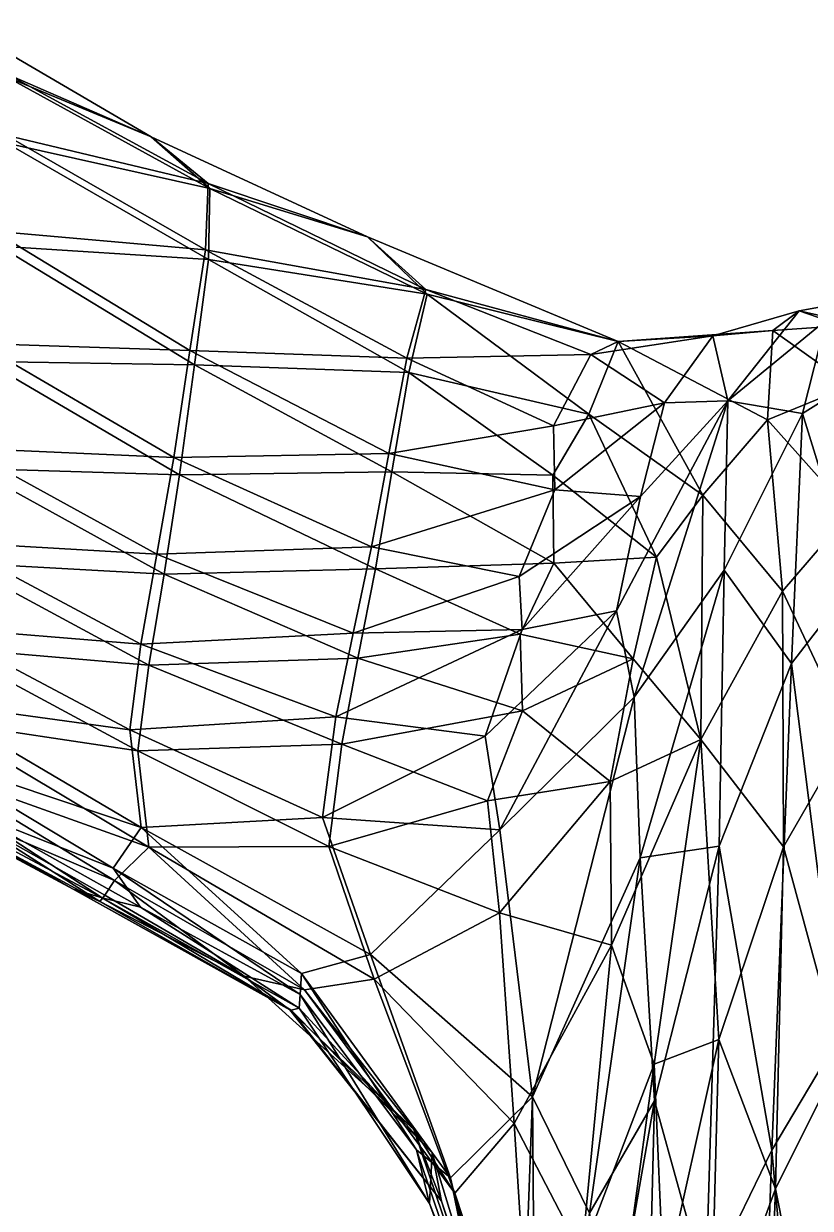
# Model space of a CAD drawing. Extents: x -4.1 to 4.1, y -5.2 to 11.9.
# Drawn here: x -1.397 to -0.217, y 9.424 to 11.202 of the extents above; entities that cross this region are included whole.
import ezdxf

# ---------------------------------------------------------------- set-up
doc = ezdxf.new("R2010")
doc.units = 0
doc.layers.add('HUMPBACK$LWO', color=1, linetype='CONTINUOUS')

msp = doc.modelspace()

# ---------------------------------------------------------------- linework, layer by layer
at = {"layer": 'HUMPBACK$LWO'}
for points in [[(-1.4231, 11.1223, -0.1491), (-1.4959, 11.2021, -0.1465), (-1.2057, 11.0323, -0.1243)], [(-1.2057, 11.0323, -0.1243), (-1.4959, 11.2021, -0.1465), (-1.422, 11.1265, -0.1274)], [(-1.422, 11.1265, -0.1274), (-1.4241, 11.0347, -0.1101), (-1.1205, 10.9625, -0.1045)], [(-1.2057, 11.0323, -0.1243), (-1.1179, 10.9547, -0.1264), (-1.4231, 11.1223, -0.1491)], [(-1.4231, 11.1223, -0.1491), (-1.1179, 10.9547, -0.1264), (-1.4224, 11.0229, -0.1526)], [(-1.422, 11.1265, -0.1274), (-1.1205, 10.9625, -0.1045), (-1.2057, 11.0323, -0.1243)], [(-1.4425, 10.8909, -0.0915), (-1.1245, 10.8629, -0.0848), (-1.4241, 11.0347, -0.1101)], [(-1.4241, 11.0347, -0.1101), (-1.1245, 10.8629, -0.0848), (-1.1205, 10.9625, -0.1045)], [(-0.8814, 10.882, -0.1029), (-1.2057, 11.0323, -0.1243), (-1.1205, 10.9625, -0.1045)], [(-0.8814, 10.882, -0.1029), (-1.1179, 10.9547, -0.1264), (-1.2057, 11.0323, -0.1243)], [(-1.434, 10.8684, -0.153), (-1.4224, 11.0229, -0.1526), (-1.1198, 10.848, -0.1279)], [(-1.1179, 10.9547, -0.1264), (-1.1198, 10.848, -0.1279), (-1.4224, 11.0229, -0.1526)], [(-0.794, 10.8033, -0.0812), (-1.1205, 10.9625, -0.1045), (-1.1245, 10.8629, -0.0848)], [(-0.794, 10.8033, -0.0812), (-0.8814, 10.882, -0.1029), (-1.1205, 10.9625, -0.1045)], [(-0.7921, 10.796, -0.1032), (-1.1198, 10.848, -0.1279), (-1.1179, 10.9547, -0.1264)], [(-0.8814, 10.882, -0.1029), (-0.7921, 10.796, -0.1032), (-1.1179, 10.9547, -0.1264)], [(-1.4425, 10.8909, -0.0915), (-1.4651, 10.7223, -0.0718), (-1.1477, 10.7114, -0.0632)], [(-1.4425, 10.8909, -0.0915), (-1.1477, 10.7114, -0.0632), (-1.1245, 10.8629, -0.0848)], [(-0.5052, 10.7253, -0.0782), (-0.8814, 10.882, -0.1029), (-0.794, 10.8033, -0.0812)], [(-0.5052, 10.7253, -0.0782), (-0.7921, 10.796, -0.1032), (-0.8814, 10.882, -0.1029)], [(-1.4542, 10.6949, -0.1503), (-1.434, 10.8684, -0.153), (-1.1409, 10.6903, -0.1265)], [(-1.434, 10.8684, -0.153), (-1.1198, 10.848, -0.1279), (-1.1409, 10.6903, -0.1265)], [(-0.8225, 10.7, -0.0584), (-1.1245, 10.8629, -0.0848), (-1.1477, 10.7114, -0.0632)], [(-1.1409, 10.6903, -0.1265), (-1.1198, 10.848, -0.1279), (-0.8195, 10.6786, -0.1036)], [(-0.794, 10.8033, -0.0812), (-1.1245, 10.8629, -0.0848), (-0.8225, 10.7, -0.0584)], [(-0.7921, 10.796, -0.1032), (-0.8195, 10.6786, -0.1036), (-1.1198, 10.848, -0.1279)], [(-0.5464, 10.7054, -0.0495), (-0.794, 10.8033, -0.0812), (-0.8225, 10.7, -0.0584)], [(-0.7921, 10.796, -0.1032), (-0.5494, 10.616, -0.0864), (-0.8195, 10.6786, -0.1036)], [(-0.5052, 10.7253, -0.0782), (-0.794, 10.8033, -0.0812), (-0.5464, 10.7054, -0.0495)], [(-0.5052, 10.7253, -0.0782), (-0.5494, 10.616, -0.0864), (-0.7921, 10.796, -0.1032)], [(-0.1432, 10.7506, -0.05), (-0.234, 10.7711, -0.02), (-0.1289, 10.7901, -0.0171)], [(-0.1289, 10.7901, -0.0171), (-0.234, 10.7711, -0.02), (-0.1934, 10.7571, 0.0264)], [(-0.234, 10.7711, -0.02), (-0.2735, 10.7417, -0.0594), (-0.3635, 10.7334, -0.0317)], [(-0.234, 10.7711, -0.02), (-0.3635, 10.7334, -0.0317), (-0.3407, 10.636, 0.0319)], [(-0.234, 10.7711, -0.02), (-0.3407, 10.636, 0.0319), (-0.1934, 10.7571, 0.0264)], [(-0.2286, 10.6171, 0.0941), (-0.1934, 10.7571, 0.0264), (-0.3407, 10.636, 0.0319)], [(-0.1432, 10.7506, -0.05), (-0.2735, 10.7417, -0.0594), (-0.234, 10.7711, -0.02)], [(-0.2286, 10.6171, 0.0941), (-0.1351, 10.6757, 0.0923), (-0.1934, 10.7571, 0.0264)], [(-0.2735, 10.7417, -0.0594), (-0.5052, 10.7253, -0.0782), (-0.3635, 10.7334, -0.0317)], [(-0.5052, 10.7253, -0.0782), (-0.2735, 10.7417, -0.0594), (-0.2814, 10.6074, -0.0871)], [(-0.2814, 10.6074, -0.0871), (-0.2735, 10.7417, -0.0594), (-0.1567, 10.6585, -0.0814)], [(-0.2735, 10.7417, -0.0594), (-0.1432, 10.7506, -0.05), (-0.1567, 10.6585, -0.0814)], [(-1.1721, 10.551, -0.0412), (-1.4651, 10.7223, -0.0718), (-1.4868, 10.5651, -0.0527)], [(-1.4651, 10.7223, -0.0718), (-1.1721, 10.551, -0.0412), (-1.1477, 10.7114, -0.0632)], [(-0.5494, 10.616, -0.0864), (-0.5052, 10.7253, -0.0782), (-0.3784, 10.4944, -0.0858)], [(-0.4359, 10.6329, -0.0081), (-0.3635, 10.7334, -0.0317), (-0.5464, 10.7054, -0.0495)], [(-0.3635, 10.7334, -0.0317), (-0.5052, 10.7253, -0.0782), (-0.5464, 10.7054, -0.0495)], [(-0.2814, 10.6074, -0.0871), (-0.3784, 10.4944, -0.0858), (-0.5052, 10.7253, -0.0782)], [(-0.3407, 10.636, 0.0319), (-0.3635, 10.7334, -0.0317), (-0.4359, 10.6329, -0.0081)], [(-0.8492, 10.5572, -0.0333), (-1.1477, 10.7114, -0.0632), (-1.1721, 10.551, -0.0412)], [(-0.8492, 10.5572, -0.0333), (-0.8225, 10.7, -0.0584), (-1.1477, 10.7114, -0.0632)], [(-0.5464, 10.7054, -0.0495), (-0.8225, 10.7, -0.0584), (-0.6024, 10.5987, -0.0288)], [(-0.4359, 10.6329, -0.0081), (-0.5464, 10.7054, -0.0495), (-0.6024, 10.5987, -0.0288)], [(-1.4739, 10.5347, -0.1454), (-1.4542, 10.6949, -0.1503), (-1.1633, 10.5248, -0.123)], [(-1.4542, 10.6949, -0.1503), (-1.1409, 10.6903, -0.1265), (-1.1633, 10.5248, -0.123)], [(-1.1633, 10.5248, -0.123), (-1.1409, 10.6903, -0.1265), (-0.8447, 10.5295, -0.0995)], [(-0.8447, 10.5295, -0.0995), (-1.1409, 10.6903, -0.1265), (-0.8195, 10.6786, -0.1036)], [(-0.6024, 10.5987, -0.0288), (-0.8225, 10.7, -0.0584), (-0.8492, 10.5572, -0.0333)], [(-0.8447, 10.5295, -0.0995), (-0.8195, 10.6786, -0.1036), (-0.6032, 10.5246, -0.0836)], [(-0.5494, 10.616, -0.0864), (-0.6032, 10.5246, -0.0836), (-0.8195, 10.6786, -0.1036)], [(-0.1509, 10.3646, 0.2016), (-0.1351, 10.6757, 0.0923), (-0.2286, 10.6171, 0.0941)], [(-0.2814, 10.6074, -0.0871), (-0.1567, 10.6585, -0.0814), (-0.1573, 10.4683, -0.1071)], [(-0.4359, 10.6329, -0.0081), (-0.6024, 10.5987, -0.0288), (-0.6002, 10.5027, -0.0021)], [(-0.4716, 10.4927, 0.0274), (-0.4359, 10.6329, -0.0081), (-0.6002, 10.5027, -0.0021)], [(-0.5077, 10.3211, 0.063), (-0.4812, 10.1913, 0.0955), (-0.3407, 10.636, 0.0319)], [(-0.3407, 10.636, 0.0319), (-0.4716, 10.4927, 0.0274), (-0.5077, 10.3211, 0.063)], [(-0.3463, 10.3818, 0.116), (-0.3407, 10.636, 0.0319), (-0.4812, 10.1913, 0.0955)], [(-0.3407, 10.636, 0.0319), (-0.4359, 10.6329, -0.0081), (-0.4716, 10.4927, 0.0274)], [(-0.2286, 10.6171, 0.0941), (-0.3407, 10.636, 0.0319), (-0.3463, 10.3818, 0.116)], [(-0.6032, 10.5246, -0.0836), (-0.5494, 10.616, -0.0864), (-0.448, 10.4015, -0.0783)], [(-0.448, 10.4015, -0.0783), (-0.5494, 10.616, -0.0864), (-0.3784, 10.4944, -0.0858)], [(-0.2451, 10.2417, 0.2041), (-0.2286, 10.6171, 0.0941), (-0.3463, 10.3818, 0.116)], [(-0.1509, 10.3646, 0.2016), (-0.2286, 10.6171, 0.0941), (-0.2451, 10.2417, 0.2041)], [(-0.8492, 10.5572, -0.0333), (-0.6002, 10.5027, -0.0021), (-0.6024, 10.5987, -0.0288)], [(-0.2814, 10.6074, -0.0871), (-0.259, 10.3506, -0.1049), (-0.3784, 10.4944, -0.0858)], [(-0.1573, 10.4683, -0.1071), (-0.259, 10.3506, -0.1049), (-0.2814, 10.6074, -0.0871)], [(-1.4868, 10.5651, -0.0527), (-1.508, 10.4241, -0.0358), (-1.1972, 10.4058, -0.0199)], [(-1.4868, 10.5651, -0.0527), (-1.1972, 10.4058, -0.0199), (-1.1721, 10.551, -0.0412)], [(-0.8756, 10.4169, -0.009), (-1.1721, 10.551, -0.0412), (-1.1972, 10.4058, -0.0199)], [(-1.1721, 10.551, -0.0412), (-0.8756, 10.4169, -0.009), (-0.8492, 10.5572, -0.0333)], [(-0.8492, 10.5572, -0.0333), (-0.8756, 10.4169, -0.009), (-0.6002, 10.5027, -0.0021)], [(-1.4739, 10.5347, -0.1454), (-1.1866, 10.376, -0.1178), (-1.4938, 10.3928, -0.1382)], [(-1.1633, 10.5248, -0.123), (-1.1866, 10.376, -0.1178), (-1.4739, 10.5347, -0.1454)], [(-0.8447, 10.5295, -0.0995), (-0.8696, 10.3838, -0.0946), (-1.1633, 10.5248, -0.123)], [(-0.8447, 10.5295, -0.0995), (-0.6018, 10.3922, -0.0782), (-0.8696, 10.3838, -0.0946)], [(-0.6032, 10.5246, -0.0836), (-0.6018, 10.3922, -0.0782), (-0.8447, 10.5295, -0.0995)], [(-0.8696, 10.3838, -0.0946), (-1.1866, 10.376, -0.1178), (-1.1633, 10.5248, -0.123)], [(-0.448, 10.4015, -0.0783), (-0.6018, 10.3922, -0.0782), (-0.6032, 10.5246, -0.0836)], [(-0.8756, 10.4169, -0.009), (-0.6536, 10.3724, 0.0208), (-0.6002, 10.5027, -0.0021)], [(-0.4716, 10.4927, 0.0274), (-0.6002, 10.5027, -0.0021), (-0.6536, 10.3724, 0.0208)], [(-0.4716, 10.4927, 0.0274), (-0.6536, 10.3724, 0.0208), (-0.6491, 10.2931, 0.0443)], [(-0.5077, 10.3211, 0.063), (-0.4716, 10.4927, 0.0274), (-0.6491, 10.2931, 0.0443)], [(-0.448, 10.4015, -0.0783), (-0.3784, 10.4944, -0.0858), (-0.3813, 10.1277, -0.095)], [(-0.259, 10.3506, -0.1049), (-0.3813, 10.1277, -0.095), (-0.3784, 10.4944, -0.0858)], [(-0.259, 10.3506, -0.1049), (-0.1573, 10.4683, -0.1071), (-0.1589, 10.1379, -0.1471)], [(-1.5276, 10.2958, -0.0231), (-1.2214, 10.2709, -0.0009), (-1.508, 10.4241, -0.0358)], [(-1.508, 10.4241, -0.0358), (-1.2214, 10.2709, -0.0009), (-1.1972, 10.4058, -0.0199)], [(-0.9031, 10.2876, 0.0156), (-1.1972, 10.4058, -0.0199), (-1.2214, 10.2709, -0.0009)], [(-0.9031, 10.2876, 0.0156), (-0.8756, 10.4169, -0.009), (-1.1972, 10.4058, -0.0199)], [(-0.6536, 10.3724, 0.0208), (-0.8756, 10.4169, -0.009), (-0.9031, 10.2876, 0.0156)], [(-0.448, 10.4015, -0.0783), (-0.4826, 10.2489, -0.0706), (-0.6018, 10.3922, -0.0782)], [(-0.3813, 10.1277, -0.095), (-0.4826, 10.2489, -0.0706), (-0.448, 10.4015, -0.0783)], [(-1.513, 10.2654, -0.1289), (-1.4938, 10.3928, -0.1382), (-1.2096, 10.2391, -0.1111)], [(-1.1866, 10.376, -0.1178), (-1.2096, 10.2391, -0.1111), (-1.4938, 10.3928, -0.1382)], [(-0.8696, 10.3838, -0.0946), (-0.8957, 10.2498, -0.0888), (-1.1866, 10.376, -0.1178)], [(-0.6523, 10.2857, -0.0728), (-0.8957, 10.2498, -0.0888), (-0.8696, 10.3838, -0.0946)], [(-0.6018, 10.3922, -0.0782), (-0.6523, 10.2857, -0.0728), (-0.8696, 10.3838, -0.0946)], [(-0.4826, 10.2489, -0.0706), (-0.6523, 10.2857, -0.0728), (-0.6018, 10.3922, -0.0782)], [(-0.8957, 10.2498, -0.0888), (-1.2096, 10.2391, -0.1111), (-1.1866, 10.376, -0.1178)], [(-0.6536, 10.3724, 0.0208), (-0.9031, 10.2876, 0.0156), (-0.6491, 10.2931, 0.0443)], [(-0.4723, 9.9502, 0.1516), (-0.3463, 10.3818, 0.116), (-0.4812, 10.1913, 0.0955)], [(-0.3536, 9.9678, 0.216), (-0.3463, 10.3818, 0.116), (-0.4723, 9.9502, 0.1516)], [(-0.2451, 10.2417, 0.2041), (-0.3463, 10.3818, 0.116), (-0.3536, 9.9678, 0.216)], [(-0.3813, 10.1277, -0.095), (-0.259, 10.3506, -0.1049), (-0.2573, 9.9665, -0.1484)], [(-0.2573, 9.9665, -0.1484), (-0.259, 10.3506, -0.1049), (-0.1589, 10.1379, -0.1471)], [(-0.174, 9.6805, 0.3399), (-0.1509, 10.3646, 0.2016), (-0.2451, 10.2417, 0.2041)], [(-0.7046, 10.1327, 0.0674), (-0.6827, 9.9921, 0.0894), (-0.5077, 10.3211, 0.063)], [(-0.5077, 10.3211, 0.063), (-0.6491, 10.2931, 0.0443), (-0.7046, 10.1327, 0.0674)], [(-0.5077, 10.3211, 0.063), (-0.6827, 9.9921, 0.0894), (-0.4812, 10.1913, 0.0955)], [(-1.5276, 10.2958, -0.0231), (-1.5399, 10.1836, -0.0155), (-1.2381, 10.1424, 0.0142)], [(-1.5276, 10.2958, -0.0231), (-1.2381, 10.1424, 0.0142), (-1.2214, 10.2709, -0.0009)], [(-0.9031, 10.2876, 0.0156), (-1.2214, 10.2709, -0.0009), (-0.9287, 10.1619, 0.0367)], [(-0.6491, 10.2931, 0.0443), (-0.9031, 10.2876, 0.0156), (-0.9287, 10.1619, 0.0367)], [(-0.6491, 10.2931, 0.0443), (-0.9287, 10.1619, 0.0367), (-0.7046, 10.1327, 0.0674)], [(-0.6523, 10.2857, -0.0728), (-0.6486, 10.1707, -0.0678), (-0.8957, 10.2498, -0.0888)], [(-0.4826, 10.2489, -0.0706), (-0.6486, 10.1707, -0.0678), (-0.6523, 10.2857, -0.0728)], [(-1.526, 10.1559, -0.1166), (-1.513, 10.2654, -0.1289), (-1.2258, 10.1107, -0.1014)], [(-1.513, 10.2654, -0.1289), (-1.2096, 10.2391, -0.1111), (-1.2258, 10.1107, -0.1014)], [(-0.9287, 10.1619, 0.0367), (-1.2214, 10.2709, -0.0009), (-1.2381, 10.1424, 0.0142)], [(-0.8957, 10.2498, -0.0888), (-0.9201, 10.121, -0.0821), (-1.2096, 10.2391, -0.1111)], [(-0.8957, 10.2498, -0.0888), (-0.6486, 10.1707, -0.0678), (-0.9201, 10.121, -0.0821)], [(-0.4826, 10.2489, -0.0706), (-0.5172, 10.0649, -0.0655), (-0.6486, 10.1707, -0.0678)], [(-0.3813, 10.1277, -0.095), (-0.5172, 10.0649, -0.0655), (-0.4826, 10.2489, -0.0706)], [(-0.2747, 9.5113, 0.3393), (-0.2451, 10.2417, 0.2041), (-0.3536, 9.9678, 0.216)], [(-0.2747, 9.5113, 0.3393), (-0.174, 9.6805, 0.3399), (-0.2451, 10.2417, 0.2041)], [(-1.2258, 10.1107, -0.1014), (-1.2096, 10.2391, -0.1111), (-0.9201, 10.121, -0.0821)], [(-0.6827, 9.9921, 0.0894), (-0.6338, 9.5913, 0.1194), (-0.4812, 10.1913, 0.0955)], [(-0.4723, 9.9502, 0.1516), (-0.4812, 10.1913, 0.0955), (-0.6338, 9.5913, 0.1194)], [(-1.2209, 9.9959, 0.0277), (-1.5399, 10.1836, -0.0155), (-1.5446, 10.1045, -0.0152)], [(-1.5399, 10.1836, -0.0155), (-1.2209, 9.9959, 0.0277), (-1.2381, 10.1424, 0.0142)], [(-0.6486, 10.1707, -0.0678), (-0.7012, 10.0355, -0.0616), (-0.9201, 10.121, -0.0821)], [(-0.5172, 10.0649, -0.0655), (-0.7012, 10.0355, -0.0616), (-0.6486, 10.1707, -0.0678)], [(-1.5329, 10.0818, -0.1015), (-1.526, 10.1559, -0.1166), (-1.2094, 9.9661, -0.085)], [(-1.526, 10.1559, -0.1166), (-1.2258, 10.1107, -0.1014), (-1.2094, 9.9661, -0.085)], [(-0.9488, 10.0107, 0.0571), (-0.9287, 10.1619, 0.0367), (-1.2381, 10.1424, 0.0142)], [(-0.7046, 10.1327, 0.0674), (-0.9287, 10.1619, 0.0367), (-0.9488, 10.0107, 0.0571)], [(-0.9488, 10.0107, 0.0571), (-1.2381, 10.1424, 0.0142), (-1.2209, 9.9959, 0.0277)], [(-0.2573, 9.9665, -0.1484), (-0.1589, 10.1379, -0.1471), (-0.171, 9.6502, -0.1946)], [(-0.9395, 9.9673, -0.0735), (-1.2258, 10.1107, -0.1014), (-0.9201, 10.121, -0.0821)], [(-0.9488, 10.0107, 0.0571), (-0.6827, 9.9921, 0.0894), (-0.7046, 10.1327, 0.0674)], [(-0.9395, 9.9673, -0.0735), (-0.9201, 10.121, -0.0821), (-0.7012, 10.0355, -0.0616)], [(-0.3813, 10.1277, -0.095), (-0.5155, 9.8192, -0.0701), (-0.5172, 10.0649, -0.0655)], [(-0.5155, 9.8192, -0.0701), (-0.3813, 10.1277, -0.095), (-0.4514, 9.6403, -0.1009)], [(-0.4514, 9.6403, -0.1009), (-0.3813, 10.1277, -0.095), (-0.3543, 9.6774, -0.1424)], [(-0.2573, 9.9665, -0.1484), (-0.3543, 9.6774, -0.1424), (-0.3813, 10.1277, -0.095)], [(-1.5446, 10.1045, -0.0152), (-1.4793, 10.0201, -0.0153), (-1.2632, 9.9348, 0.0184)], [(-1.5446, 10.1045, -0.0152), (-1.2632, 9.9348, 0.0184), (-1.2209, 9.9959, 0.0277)], [(-1.2094, 9.9661, -0.085), (-1.2258, 10.1107, -0.1014), (-0.9395, 9.9673, -0.0735)], [(-1.3232, 9.9033, -0.0298), (-1.6551, 10.0815, -0.0633), (-1.5611, 10.0348, -0.069)], [(-1.5658, 10.0428, -0.0387), (-1.6551, 10.0815, -0.0633), (-1.3232, 9.9033, -0.0298)], [(-1.2094, 9.9661, -0.085), (-1.2612, 9.9162, -0.0709), (-1.5329, 10.0818, -0.1015)], [(-1.5329, 10.0818, -0.1015), (-1.2612, 9.9162, -0.0709), (-1.4785, 10.0085, -0.0787)], [(-0.5172, 10.0649, -0.0655), (-0.6834, 9.8674, -0.0558), (-0.7012, 10.0355, -0.0616)], [(-0.5172, 10.0649, -0.0655), (-0.5155, 9.8192, -0.0701), (-0.6834, 9.8674, -0.0558)], [(-1.3232, 9.9033, -0.0298), (-1.2797, 9.89, -0.0063), (-1.5658, 10.0428, -0.0387)], [(-1.5658, 10.0428, -0.0387), (-1.2797, 9.89, -0.0063), (-1.4793, 10.0201, -0.0153)], [(-1.5611, 10.0348, -0.069), (-1.4785, 10.0085, -0.0787), (-1.2828, 9.8845, -0.0461)], [(-1.5611, 10.0348, -0.069), (-1.2828, 9.8845, -0.0461), (-1.3232, 9.9033, -0.0298)], [(-0.7012, 10.0355, -0.0616), (-0.6834, 9.8674, -0.0558), (-0.9395, 9.9673, -0.0735)], [(-1.4793, 10.0201, -0.0153), (-1.222, 9.876, 0.0138), (-1.2632, 9.9348, 0.0184)], [(-1.2797, 9.89, -0.0063), (-1.222, 9.876, 0.0138), (-1.4793, 10.0201, -0.0153)], [(-1.2209, 9.9959, 0.0277), (-0.8769, 9.805, 0.0839), (-0.9488, 10.0107, 0.0571)], [(-0.9488, 10.0107, 0.0571), (-0.8769, 9.805, 0.0839), (-0.6827, 9.9921, 0.0894)], [(-1.4785, 10.0085, -0.0787), (-1.2755, 9.894, -0.059), (-1.2828, 9.8845, -0.0461)], [(-1.2612, 9.9162, -0.0709), (-1.2755, 9.894, -0.059), (-1.4785, 10.0085, -0.0787)], [(-1.2209, 9.9959, 0.0277), (-1.2632, 9.9348, 0.0184), (-0.9805, 9.7767, 0.0615)], [(-0.9805, 9.7767, 0.0615), (-0.8769, 9.805, 0.0839), (-1.2209, 9.9959, 0.0277)], [(-0.8769, 9.805, 0.0839), (-0.6338, 9.5913, 0.1194), (-0.6827, 9.9921, 0.0894)], [(-0.976, 9.7522, -0.0466), (-1.2612, 9.9162, -0.0709), (-1.2094, 9.9661, -0.085)], [(-0.9395, 9.9673, -0.0735), (-0.8712, 9.7681, -0.054), (-1.2094, 9.9661, -0.085)], [(-0.8712, 9.7681, -0.054), (-0.976, 9.7522, -0.0466), (-1.2094, 9.9661, -0.085)], [(-0.9395, 9.9673, -0.0735), (-0.6834, 9.8674, -0.0558), (-0.8712, 9.7681, -0.054)], [(-0.4723, 9.9502, 0.1516), (-0.4507, 9.5857, 0.2286), (-0.3536, 9.9678, 0.216)], [(-0.4507, 9.5857, 0.2286), (-0.3737, 9.3073, 0.3326), (-0.3536, 9.9678, 0.216)], [(-0.3536, 9.9678, 0.216), (-0.3737, 9.3073, 0.3326), (-0.2747, 9.5113, 0.3393)], [(-0.2573, 9.9665, -0.1484), (-0.2695, 9.4536, -0.177), (-0.3543, 9.6774, -0.1424)], [(-0.171, 9.6502, -0.1946), (-0.2695, 9.4536, -0.177), (-0.2573, 9.9665, -0.1484)], [(-0.6338, 9.5913, 0.1194), (-0.5481, 9.417, 0.1803), (-0.4723, 9.9502, 0.1516)], [(-0.4723, 9.9502, 0.1516), (-0.5481, 9.417, 0.1803), (-0.4507, 9.5857, 0.2286)], [(-0.9805, 9.7767, 0.0615), (-1.2632, 9.9348, 0.0184), (-0.9822, 9.745, 0.0468)], [(-1.2632, 9.9348, 0.0184), (-1.222, 9.876, 0.0138), (-0.9822, 9.745, 0.0468)], [(-0.9981, 9.7219, -0.0109), (-0.996, 9.7214, 0.0095), (-1.3232, 9.9033, -0.0298)], [(-1.3232, 9.9033, -0.0298), (-1.2828, 9.8845, -0.0461), (-0.9981, 9.7219, -0.0109)], [(-0.996, 9.7214, 0.0095), (-1.2797, 9.89, -0.0063), (-1.3232, 9.9033, -0.0298)], [(-1.0665, 9.7728, -0.0376), (-1.2755, 9.894, -0.059), (-1.2612, 9.9162, -0.0709)], [(-0.976, 9.7522, -0.0466), (-1.0665, 9.7728, -0.0376), (-1.2612, 9.9162, -0.0709)], [(-1.2828, 9.8845, -0.0461), (-1.2755, 9.894, -0.059), (-1.0665, 9.7728, -0.0376)], [(-0.996, 9.7214, 0.0095), (-0.9839, 9.7244, 0.0306), (-1.2797, 9.89, -0.0063)], [(-0.9839, 9.7244, 0.0306), (-1.222, 9.876, 0.0138), (-1.2797, 9.89, -0.0063)], [(-0.9981, 9.7219, -0.0109), (-1.2828, 9.8845, -0.0461), (-1.0665, 9.7728, -0.0376)], [(-0.9839, 9.7244, 0.0306), (-0.9822, 9.745, 0.0468), (-1.222, 9.876, 0.0138)], [(-0.6834, 9.8674, -0.0558), (-0.6613, 9.5516, -0.0421), (-0.8712, 9.7681, -0.054)], [(-0.5155, 9.8192, -0.0701), (-0.6613, 9.5516, -0.0421), (-0.6834, 9.8674, -0.0558)], [(-0.6613, 9.5516, -0.0421), (-0.5155, 9.8192, -0.0701), (-0.5597, 9.3556, -0.0578)], [(-0.5597, 9.3556, -0.0578), (-0.5155, 9.8192, -0.0701), (-0.4514, 9.6403, -0.1009)], [(-0.9805, 9.7767, 0.0615), (-0.7569, 9.4697, 0.0865), (-0.8769, 9.805, 0.0839)], [(-0.7569, 9.4697, 0.0865), (-0.6338, 9.5913, 0.1194), (-0.8769, 9.805, 0.0839)], [(-0.8121, 9.5425, -0.0082), (-1.0665, 9.7728, -0.0376), (-0.976, 9.7522, -0.0466)], [(-0.9981, 9.7219, -0.0109), (-1.0665, 9.7728, -0.0376), (-0.8121, 9.5425, -0.0082)], [(-0.9805, 9.7767, 0.0615), (-0.9822, 9.745, 0.0468), (-0.8081, 9.5118, 0.0679)], [(-0.8081, 9.5118, 0.0679), (-0.7569, 9.4697, 0.0865), (-0.9805, 9.7767, 0.0615)], [(-0.8712, 9.7681, -0.054), (-0.7502, 9.4468, -0.0231), (-0.976, 9.7522, -0.0466)], [(-0.6613, 9.5516, -0.0421), (-0.7502, 9.4468, -0.0231), (-0.8712, 9.7681, -0.054)], [(-0.9839, 9.7244, 0.0306), (-0.7882, 9.4314, 0.0502), (-0.9822, 9.745, 0.0468)], [(-0.7882, 9.4314, 0.0502), (-0.8081, 9.5118, 0.0679), (-0.9822, 9.745, 0.0468)], [(-0.7502, 9.4468, -0.0231), (-0.8121, 9.5425, -0.0082), (-0.976, 9.7522, -0.0466)], [(-0.8121, 9.5425, -0.0082), (-0.7703, 9.4351, 0.0182), (-0.9981, 9.7219, -0.0109)], [(-0.9981, 9.7219, -0.0109), (-0.7703, 9.4351, 0.0182), (-0.996, 9.7214, 0.0095)], [(-0.7846, 9.5072, 0.0377), (-0.9839, 9.7244, 0.0306), (-0.996, 9.7214, 0.0095)], [(-0.7703, 9.4351, 0.0182), (-0.7846, 9.5072, 0.0377), (-0.996, 9.7214, 0.0095)], [(-0.7846, 9.5072, 0.0377), (-0.7882, 9.4314, 0.0502), (-0.9839, 9.7244, 0.0306)], [(-0.437, 9.3062, -0.1246), (-0.4514, 9.6403, -0.1009), (-0.3543, 9.6774, -0.1424)], [(-0.437, 9.3062, -0.1246), (-0.3543, 9.6774, -0.1424), (-0.3673, 9.1867, -0.1601)], [(-0.2695, 9.4536, -0.177), (-0.3673, 9.1867, -0.1601), (-0.3543, 9.6774, -0.1424)], [(-0.1893, 8.5476, 0.5412), (-0.174, 9.6805, 0.3399), (-0.2747, 9.5113, 0.3393)], [(-0.5597, 9.3556, -0.0578), (-0.4514, 9.6403, -0.1009), (-0.5182, 9.1501, -0.0913)], [(-0.5182, 9.1501, -0.0913), (-0.4514, 9.6403, -0.1009), (-0.437, 9.3062, -0.1246)], [(-0.2695, 9.4536, -0.177), (-0.171, 9.6502, -0.1946), (-0.187, 9.0401, -0.2077)], [(-0.6562, 8.9821, 0.0956), (-0.6338, 9.5913, 0.1194), (-0.7569, 9.4697, 0.0865)], [(-0.6562, 8.9821, 0.0956), (-0.6285, 8.9086, 0.1536), (-0.6338, 9.5913, 0.1194)], [(-0.5481, 9.417, 0.1803), (-0.6338, 9.5913, 0.1194), (-0.6285, 8.9086, 0.1536)], [(-0.5481, 9.417, 0.1803), (-0.5169, 9.2083, 0.2413), (-0.4507, 9.5857, 0.2286)], [(-0.5169, 9.2083, 0.2413), (-0.465, 9.0246, 0.3269), (-0.4507, 9.5857, 0.2286)], [(-0.4507, 9.5857, 0.2286), (-0.465, 9.0246, 0.3269), (-0.3737, 9.3073, 0.3326)], [(-0.7502, 9.4468, -0.0231), (-0.6613, 9.5516, -0.0421), (-0.632, 9.0862, -0.0197)], [(-0.632, 9.0862, -0.0197), (-0.6613, 9.5516, -0.0421), (-0.5597, 9.3556, -0.0578)], [(-0.8121, 9.5425, -0.0082), (-0.7502, 9.4468, -0.0231), (-0.6698, 9.1226, 0.0088)], [(-0.7703, 9.4351, 0.0182), (-0.8121, 9.5425, -0.0082), (-0.6698, 9.1226, 0.0088)], [(-0.6797, 9.1352, 0.0643), (-0.7569, 9.4697, 0.0865), (-0.8081, 9.5118, 0.0679)], [(-0.6797, 9.1352, 0.0643), (-0.8081, 9.5118, 0.0679), (-0.7882, 9.4314, 0.0502)], [(-0.6674, 9.124, 0.0369), (-0.7882, 9.4314, 0.0502), (-0.7846, 9.5072, 0.0377)], [(-0.7846, 9.5072, 0.0377), (-0.7703, 9.4351, 0.0182), (-0.6674, 9.124, 0.0369)], [(-0.2747, 9.5113, 0.3393), (-0.3737, 9.3073, 0.3326), (-0.3043, 8.6627, 0.4892)], [(-0.2747, 9.5113, 0.3393), (-0.3043, 8.6627, 0.4892), (-0.1893, 8.5476, 0.5412)], [(-0.6797, 9.1352, 0.0643), (-0.6562, 8.9821, 0.0956), (-0.7569, 9.4697, 0.0865)], [(-0.6698, 9.1226, 0.0088), (-0.7502, 9.4468, -0.0231), (-0.632, 9.0862, -0.0197)], [(-0.3673, 9.1867, -0.1601), (-0.2695, 9.4536, -0.177), (-0.292, 8.8666, -0.2038)], [(-0.292, 8.8666, -0.2038), (-0.2695, 9.4536, -0.177), (-0.187, 9.0401, -0.2077)], [(-0.6674, 9.124, 0.0369), (-0.6797, 9.1352, 0.0643), (-0.7882, 9.4314, 0.0502)], [(-0.6674, 9.124, 0.0369), (-0.7703, 9.4351, 0.0182), (-0.6698, 9.1226, 0.0088)]]:
    msp.add_3dface(points, dxfattribs=at)

doc.saveas('drawing.dxf')
